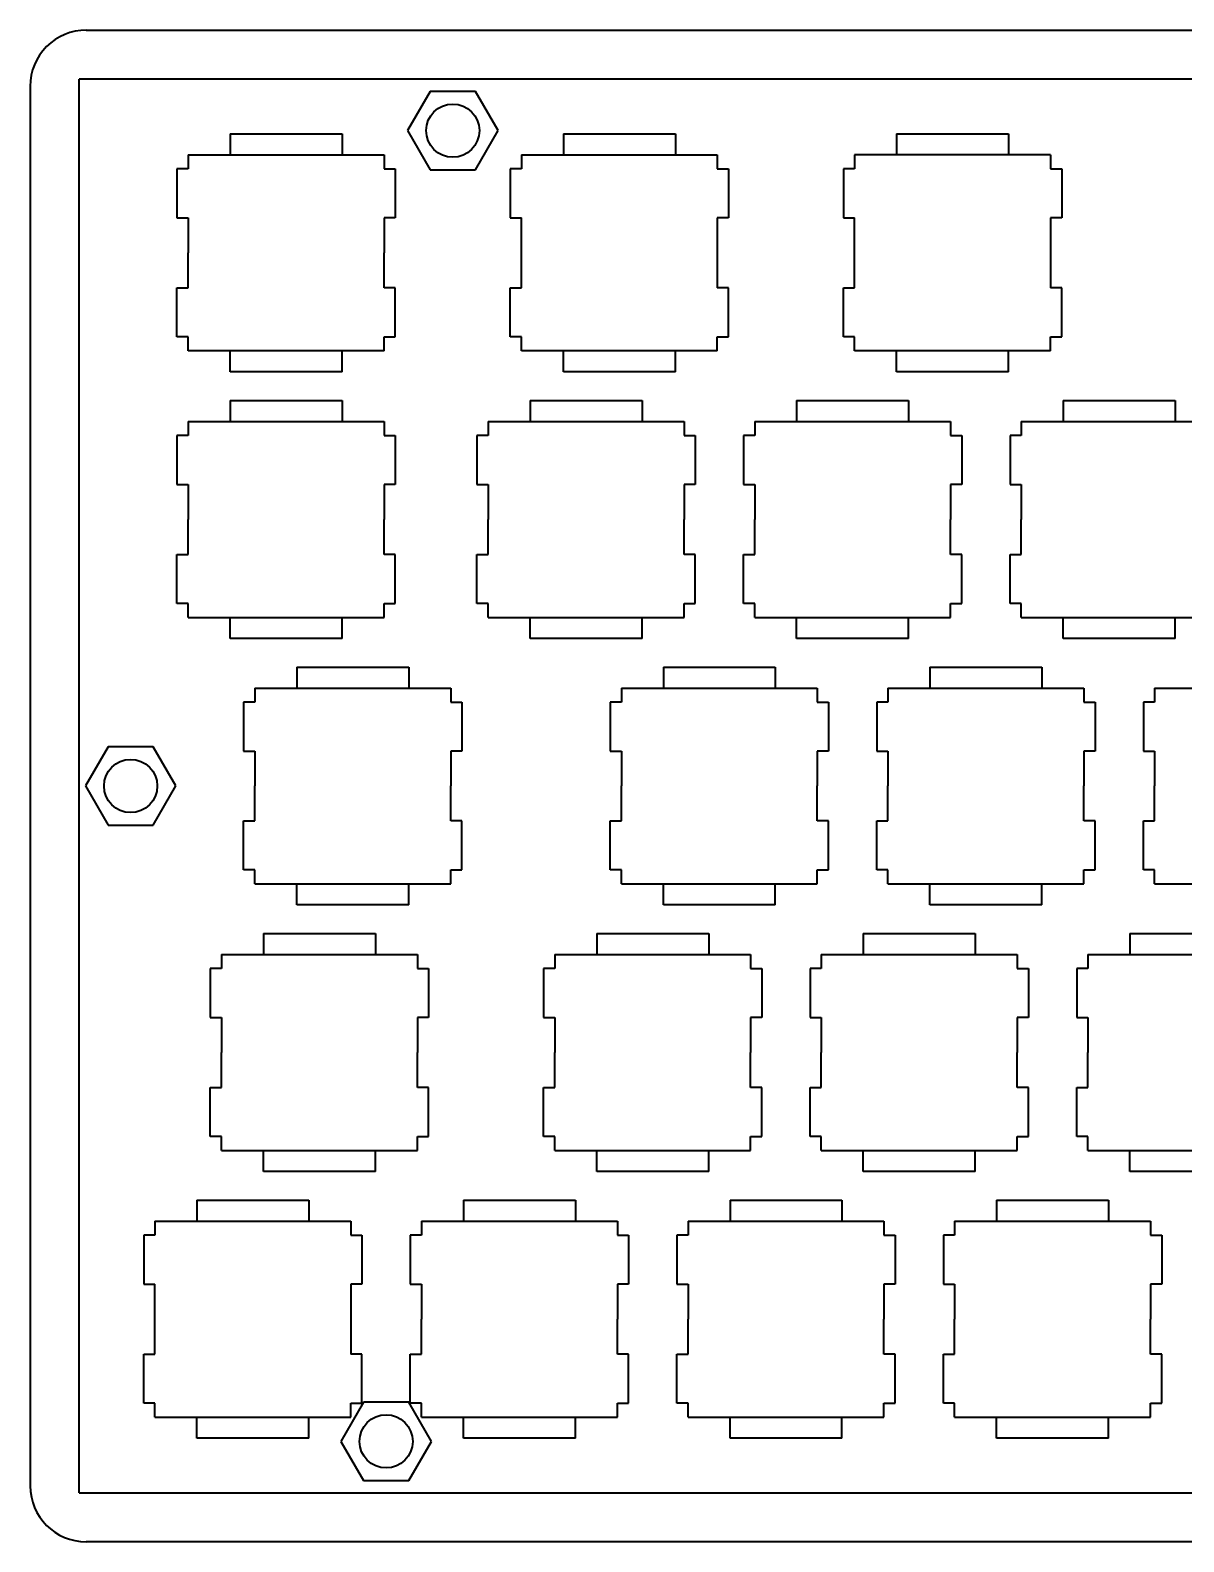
# Model space of a CAD drawing. Extents: x 27 to 393, y 94 to 203.
# Drawn here: x 27.4 to 109.8, y 94.5 to 202.5 of the extents above; entities that cross this region are included whole.
import ezdxf

# ---------------------------------------------------------------- set-up
doc = ezdxf.new("R2010")
doc.units = 0

msp = doc.modelspace()

# ---------------------------------------------------------------- linework, layer by layer
at = {"color": 7, "lineweight": 35}
for p, q in [((31.406002, 202.5065), (388.593994, 202.5065)), ((389.093994, 199.0065), (30.906002, 199.0065)), ((30.906002, 97.9935), (30.906002, 199.0065)), ((27.406002, 198.5065), (27.406002, 98.4935)), ((30.906002, 97.9935), (389.093994, 97.9935)), ((197.317001, 94.4935), (31.406002, 94.4935))]:
    msp.add_line(p, q, dxfattribs=at)
at = {"color": 7, "lineweight": 35, "ltscale": 0.080829}
for p, q in [((55.983421, 198.1315), (54.36684, 195.331497)), ((59.216583, 198.1315), (55.983421, 198.1315)), ((60.83316, 195.331497), (59.216583, 198.1315)), ((54.36684, 195.331497), (55.983421, 192.531494)), ((59.216583, 192.531494), (60.83316, 195.331497)), ((55.983421, 192.531494), (59.216583, 192.531494)), ((32.96442, 151.300507), (31.347839, 148.500504)), ((36.197582, 151.300507), (32.96442, 151.300507)), ((37.814163, 148.500504), (36.197582, 151.300507)), ((31.347839, 148.500504), (32.96442, 145.7005)), ((36.197582, 145.7005), (37.814163, 148.500504)), ((32.96442, 145.7005), (36.197582, 145.7005)), ((51.220421, 104.468498), (49.60384, 101.668503)), ((54.453583, 104.468498), (51.220421, 104.468498)), ((56.070164, 101.668503), (54.453583, 104.468498)), ((49.60384, 101.668503), (51.220421, 98.8685)), ((54.453583, 98.8685), (56.070164, 101.668503)), ((51.220421, 98.8685), (54.453583, 98.8685))]:
    msp.add_line(p, q, dxfattribs=at)
at = {"color": 7, "lineweight": 35, "ltscale": 0.2}
for p, q in [((41.693001, 195.100494), (49.693001, 195.100494)), ((65.505005, 195.100494), (73.505005, 195.100494)), ((89.317001, 195.100494), (97.317001, 195.100494)), ((49.693001, 178.100494), (41.693001, 178.100494)), ((73.505005, 178.100494), (65.505005, 178.100494)), ((97.317001, 178.100494), (89.317001, 178.100494)), ((41.693001, 176.050507), (49.693001, 176.050507)), ((63.124001, 176.050507), (71.124001, 176.050507)), ((82.174004, 176.050507), (90.174004, 176.050507)), ((101.223999, 176.050507), (109.223999, 176.050507)), ((41.693001, 174.550507), (49.693001, 174.550507)), ((63.124001, 174.550507), (71.124001, 174.550507)), ((82.174004, 174.550507), (90.174004, 174.550507)), ((101.223999, 174.550507), (109.223999, 174.550507)), ((41.693001, 160.550507), (49.693001, 160.550507)), ((63.124001, 160.550507), (71.124001, 160.550507)), ((82.174004, 160.550507), (90.174004, 160.550507)), ((101.223999, 160.550507), (109.223999, 160.550507)), ((49.693001, 159.050507), (41.693001, 159.050507)), ((71.124001, 159.050507), (63.124001, 159.050507)), ((90.174004, 159.050507), (82.174004, 159.050507)), ((109.223999, 159.050507), (101.223999, 159.050507)), ((46.456001, 157.000504), (54.456001, 157.000504)), ((72.650002, 157.000504), (80.650002, 157.000504)), ((91.699997, 157.000504), (99.699997, 157.000504)), ((46.456001, 155.500504), (54.456001, 155.500504)), ((72.650002, 155.500504), (80.650002, 155.500504)), ((91.699997, 155.500504), (99.699997, 155.500504)), ((46.456001, 141.500504), (54.456001, 141.500504)), ((72.650002, 141.500504), (80.650002, 141.500504)), ((91.699997, 141.500504), (99.699997, 141.500504)), ((54.456001, 140.000504), (46.456001, 140.000504)), ((80.650002, 140.000504), (72.650002, 140.000504)), ((99.699997, 140.000504), (91.699997, 140.000504)), ((44.075001, 137.9505), (52.075005, 137.9505)), ((67.887001, 137.9505), (75.887001, 137.9505)), ((86.936996, 137.9505), (94.936996, 137.9505)), ((105.987, 137.9505), (113.987, 137.9505)), ((44.075001, 136.4505), (52.075005, 136.4505)), ((67.887001, 136.4505), (75.887001, 136.4505)), ((86.936996, 136.4505), (94.936996, 136.4505)), ((105.987, 136.4505), (113.987, 136.4505)), ((44.075001, 122.4505), (52.075005, 122.4505)), ((67.887001, 122.4505), (75.887001, 122.4505)), ((86.936996, 122.4505), (94.936996, 122.4505)), ((105.987, 122.4505), (113.987, 122.4505)), ((52.075005, 120.9505), (44.075001, 120.9505)), ((75.887001, 120.9505), (67.887001, 120.9505)), ((94.936996, 120.9505), (86.936996, 120.9505)), ((113.987, 120.9505), (105.987, 120.9505)), ((39.312, 118.900497), (47.312004, 118.900497)), ((58.362, 118.900497), (66.362, 118.900497)), ((77.412003, 118.900497), (85.412003, 118.900497)), ((96.462006, 118.900497), (104.462006, 118.900497)), ((39.312, 117.400497), (47.312004, 117.400497)), ((58.362, 117.400497), (66.362, 117.400497)), ((77.412003, 117.400497), (85.412003, 117.400497)), ((96.462006, 117.400497), (104.462006, 117.400497)), ((39.312, 103.400497), (47.312004, 103.400497)), ((58.362, 103.400497), (66.362, 103.400497)), ((77.412003, 103.400497), (85.412003, 103.400497)), ((96.462006, 103.400497), (104.462006, 103.400497)), ((47.312004, 101.900497), (39.312, 101.900497)), ((66.362, 101.900497), (58.362, 101.900497)), ((85.412003, 101.900497), (77.412003, 101.900497)), ((104.462006, 101.900497), (96.462006, 101.900497))]:
    msp.add_line(p, q, dxfattribs=at)
at = {"color": 7, "lineweight": 35, "ltscale": 0.0375}
for p, q in [((41.693001, 195.100494), (41.693001, 193.600494)), ((49.693001, 195.100494), (49.693001, 193.600494)), ((65.505005, 195.100494), (65.505005, 193.600494)), ((73.505005, 195.100494), (73.505005, 193.600494)), ((89.317001, 195.100494), (89.317001, 193.600494)), ((97.317001, 195.100494), (97.317001, 193.600494)), ((41.693001, 178.100494), (41.693001, 179.600494)), ((49.693001, 178.100494), (49.693001, 179.600494)), ((65.505005, 178.100494), (65.505005, 179.600494)), ((73.505005, 178.100494), (73.505005, 179.600494)), ((89.317001, 178.100494), (89.317001, 179.600494)), ((97.317001, 178.100494), (97.317001, 179.600494)), ((41.693001, 176.050507), (41.693001, 174.550507)), ((49.693001, 176.050507), (49.693001, 174.550507)), ((63.124001, 176.050507), (63.124001, 174.550507)), ((71.124001, 176.050507), (71.124001, 174.550507)), ((82.174004, 176.050507), (82.174004, 174.550507)), ((90.174004, 176.050507), (90.174004, 174.550507)), ((101.223999, 176.050507), (101.223999, 174.550507)), ((109.223999, 176.050507), (109.223999, 174.550507)), ((41.693001, 159.050507), (41.693001, 160.550507)), ((49.693001, 159.050507), (49.693001, 160.550507)), ((63.124001, 159.050507), (63.124001, 160.550507)), ((71.124001, 159.050507), (71.124001, 160.550507)), ((82.174004, 159.050507), (82.174004, 160.550507)), ((90.174004, 159.050507), (90.174004, 160.550507)), ((101.223999, 159.050507), (101.223999, 160.550507)), ((109.223999, 159.050507), (109.223999, 160.550507)), ((46.456001, 157.000504), (46.456001, 155.500504)), ((54.456001, 157.000504), (54.456001, 155.500504)), ((72.650002, 157.000504), (72.650002, 155.500504)), ((80.650002, 157.000504), (80.650002, 155.500504)), ((91.699997, 157.000504), (91.699997, 155.500504)), ((99.699997, 157.000504), (99.699997, 155.500504)), ((46.456001, 140.000504), (46.456001, 141.500504)), ((54.456001, 140.000504), (54.456001, 141.500504)), ((72.650002, 140.000504), (72.650002, 141.500504)), ((80.650002, 140.000504), (80.650002, 141.500504)), ((91.699997, 140.000504), (91.699997, 141.500504)), ((99.699997, 140.000504), (99.699997, 141.500504)), ((44.075001, 137.9505), (44.075001, 136.4505)), ((52.075005, 137.9505), (52.075005, 136.4505)), ((67.887001, 137.9505), (67.887001, 136.4505)), ((75.887001, 137.9505), (75.887001, 136.4505)), ((86.936996, 137.9505), (86.936996, 136.4505)), ((94.936996, 137.9505), (94.936996, 136.4505)), ((105.987, 137.9505), (105.987, 136.4505)), ((44.075001, 120.9505), (44.075001, 122.4505)), ((52.075005, 120.9505), (52.075005, 122.4505)), ((67.887001, 120.9505), (67.887001, 122.4505)), ((75.887001, 120.9505), (75.887001, 122.4505)), ((86.936996, 120.9505), (86.936996, 122.4505)), ((94.936996, 120.9505), (94.936996, 122.4505)), ((105.987, 120.9505), (105.987, 122.4505)), ((39.312, 118.900497), (39.312, 117.400497)), ((47.312004, 118.900497), (47.312004, 117.400497)), ((58.362, 118.900497), (58.362, 117.400497)), ((66.362, 118.900497), (66.362, 117.400497)), ((77.412003, 118.900497), (77.412003, 117.400497)), ((85.412003, 118.900497), (85.412003, 117.400497)), ((96.462006, 118.900497), (96.462006, 117.400497)), ((104.462006, 118.900497), (104.462006, 117.400497)), ((39.312, 101.900497), (39.312, 103.400497)), ((47.312004, 101.900497), (47.312004, 103.400497)), ((58.362, 101.900497), (58.362, 103.400497)), ((66.362, 101.900497), (66.362, 103.400497)), ((77.412003, 101.900497), (77.412003, 103.400497)), ((85.412003, 101.900497), (85.412003, 103.400497)), ((96.462006, 101.900497), (96.462006, 103.400497)), ((104.462006, 101.900497), (104.462006, 103.400497))]:
    msp.add_line(p, q, dxfattribs=at)
at = {"color": 7, "lineweight": 35, "ltscale": 0.35}
for p, q in [((38.693001, 193.600494), (52.693001, 193.600494)), ((62.505005, 193.600494), (76.505005, 193.600494)), ((100.317001, 193.600494), (86.317001, 193.600494)), ((52.693001, 179.600494), (38.693001, 179.600494)), ((76.505005, 179.600494), (62.505005, 179.600494)), ((100.317001, 179.600494), (86.317001, 179.600494))]:
    msp.add_line(p, q, dxfattribs=at)
at = {"color": 7, "lineweight": 35, "ltscale": 0.025}
for p, q in [((38.693001, 193.600494), (38.693001, 192.600494)), ((52.693001, 193.600494), (52.693001, 192.600494)), ((62.505005, 193.600494), (62.505005, 192.600494)), ((76.505005, 193.600494), (76.505005, 192.600494)), ((86.317001, 193.600494), (86.317001, 192.600494)), ((100.317001, 193.600494), (100.317001, 192.600494)), ((38.693001, 179.600494), (38.693001, 180.600494)), ((52.693001, 179.600494), (52.693001, 180.600494)), ((62.505005, 179.600494), (62.505005, 180.600494)), ((76.505005, 179.600494), (76.505005, 180.600494)), ((86.317001, 179.600494), (86.317001, 180.600494)), ((100.317001, 179.600494), (100.317001, 180.600494)), ((38.693001, 174.550507), (38.693001, 173.550507)), ((52.693001, 174.550507), (52.693001, 173.550507)), ((60.124001, 174.550507), (60.124001, 173.550507)), ((74.124001, 174.550507), (74.124001, 173.550507)), ((79.174004, 174.550507), (79.174004, 173.550507)), ((93.174004, 174.550507), (93.174004, 173.550507)), ((98.223999, 174.550507), (98.223999, 173.550507)), ((38.693001, 160.550507), (38.693001, 161.550507)), ((52.693001, 160.550507), (52.693001, 161.550507)), ((60.124001, 160.550507), (60.124001, 161.550507)), ((74.124001, 160.550507), (74.124001, 161.550507)), ((79.174004, 160.550507), (79.174004, 161.550507)), ((93.174004, 160.550507), (93.174004, 161.550507)), ((98.223999, 160.550507), (98.223999, 161.550507)), ((43.456001, 155.500504), (43.456001, 154.500504)), ((57.456001, 155.500504), (57.456001, 154.500504)), ((69.650002, 155.500504), (69.650002, 154.500504)), ((83.650002, 155.500504), (83.650002, 154.500504)), ((88.699997, 155.500504), (88.699997, 154.500504)), ((102.699997, 155.500504), (102.699997, 154.500504)), ((107.75, 155.500504), (107.75, 154.500504)), ((43.456001, 141.500504), (43.456001, 142.500504)), ((57.456001, 141.500504), (57.456001, 142.500504)), ((69.650002, 141.500504), (69.650002, 142.500504)), ((83.650002, 141.500504), (83.650002, 142.500504)), ((88.699997, 141.500504), (88.699997, 142.500504)), ((102.699997, 141.500504), (102.699997, 142.500504)), ((107.75, 141.500504), (107.75, 142.500504)), ((41.075005, 136.4505), (41.075005, 135.4505)), ((55.075005, 136.4505), (55.075005, 135.4505)), ((64.887001, 136.4505), (64.887001, 135.4505)), ((78.887001, 136.4505), (78.887001, 135.4505)), ((83.937004, 136.4505), (83.937004, 135.4505)), ((97.936996, 136.4505), (97.936996, 135.4505)), ((102.987, 136.4505), (102.987, 135.4505)), ((41.075005, 122.4505), (41.075005, 123.4505)), ((55.075005, 122.4505), (55.075005, 123.4505)), ((64.887001, 122.4505), (64.887001, 123.4505)), ((78.887001, 122.4505), (78.887001, 123.4505)), ((83.937004, 122.4505), (83.937004, 123.4505)), ((97.936996, 122.4505), (97.936996, 123.4505)), ((102.987, 122.4505), (102.987, 123.4505)), ((36.312004, 117.400497), (36.312004, 116.400497)), ((50.312004, 117.400497), (50.312004, 116.400497)), ((55.362, 117.400497), (55.362, 116.400497)), ((69.362, 117.400497), (69.362, 116.400497)), ((74.412003, 117.400497), (74.412003, 116.400497)), ((88.412003, 117.400497), (88.412003, 116.400497)), ((93.462006, 117.400497), (93.462006, 116.400497)), ((107.462006, 117.400497), (107.462006, 116.400497)), ((36.312004, 103.400497), (36.312004, 104.400497)), ((50.312004, 103.400497), (50.312004, 104.400497)), ((55.362, 103.400497), (55.362, 104.400497)), ((69.362, 103.400497), (69.362, 104.400497)), ((74.412003, 103.400497), (74.412003, 104.400497)), ((88.412003, 103.400497), (88.412003, 104.400497)), ((93.462006, 103.400497), (93.462006, 104.400497)), ((107.462006, 103.400497), (107.462006, 104.400497))]:
    msp.add_line(p, q, dxfattribs=at)
at = {"color": 7, "lineweight": 35, "ltscale": 0.02}
for p, q in [((38.693001, 192.600494), (37.893002, 192.600494)), ((52.693001, 192.600494), (53.493004, 192.600494)), ((62.505005, 192.600494), (61.705002, 192.600494)), ((76.505005, 192.600494), (77.305008, 192.600494)), ((86.317001, 192.600494), (85.516998, 192.600494)), ((100.317001, 192.600494), (101.117004, 192.600494)), ((37.893002, 189.100494), (38.693001, 189.100494)), ((53.493004, 189.100494), (52.693001, 189.100494)), ((61.705002, 189.100494), (62.505005, 189.100494)), ((77.305008, 189.100494), (76.505005, 189.100494)), ((85.516998, 189.100494), (86.317001, 189.100494)), ((101.117004, 189.100494), (100.317001, 189.100494)), ((37.893002, 184.100494), (38.693001, 184.100494)), ((53.493004, 184.100494), (52.693001, 184.100494)), ((61.705002, 184.100494), (62.505005, 184.100494)), ((77.305008, 184.100494), (76.505005, 184.100494)), ((85.516998, 184.100494), (86.317001, 184.100494)), ((101.117004, 184.100494), (100.317001, 184.100494)), ((38.693001, 180.600494), (37.893002, 180.600494)), ((52.693001, 180.600494), (53.493004, 180.600494)), ((62.505005, 180.600494), (61.705002, 180.600494)), ((76.505005, 180.600494), (77.305008, 180.600494)), ((86.317001, 180.600494), (85.516998, 180.600494)), ((100.317001, 180.600494), (101.117004, 180.600494)), ((38.693001, 173.550507), (37.893002, 173.550507)), ((52.693001, 173.550507), (53.493004, 173.550507)), ((60.124001, 173.550507), (59.324005, 173.550507)), ((74.124001, 173.550507), (74.924004, 173.550507)), ((79.174004, 173.550507), (78.374001, 173.550507)), ((93.174004, 173.550507), (93.973999, 173.550507)), ((98.223999, 173.550507), (97.423996, 173.550507)), ((37.893002, 170.050507), (38.693001, 170.050507)), ((53.493004, 170.050507), (52.693001, 170.050507)), ((59.324005, 170.050507), (60.124001, 170.050507)), ((74.924004, 170.050507), (74.124001, 170.050507)), ((78.374001, 170.050507), (79.174004, 170.050507)), ((93.973999, 170.050507), (93.174004, 170.050507)), ((97.423996, 170.050507), (98.223999, 170.050507)), ((37.893002, 165.050507), (38.693001, 165.050507)), ((53.493004, 165.050507), (52.693001, 165.050507)), ((59.324005, 165.050507), (60.124001, 165.050507)), ((74.924004, 165.050507), (74.124001, 165.050507)), ((78.374001, 165.050507), (79.174004, 165.050507)), ((93.973999, 165.050507), (93.174004, 165.050507)), ((97.423996, 165.050507), (98.223999, 165.050507)), ((38.693001, 161.550507), (37.893002, 161.550507)), ((52.693001, 161.550507), (53.493004, 161.550507)), ((60.124001, 161.550507), (59.324005, 161.550507)), ((74.124001, 161.550507), (74.924004, 161.550507)), ((79.174004, 161.550507), (78.374001, 161.550507)), ((93.174004, 161.550507), (93.973999, 161.550507)), ((98.223999, 161.550507), (97.423996, 161.550507)), ((43.456001, 154.500504), (42.656002, 154.500504)), ((57.456001, 154.500504), (58.256004, 154.500504)), ((69.650002, 154.500504), (68.850006, 154.500504)), ((83.650002, 154.500504), (84.449997, 154.500504)), ((88.699997, 154.500504), (87.900002, 154.500504)), ((102.699997, 154.500504), (103.5, 154.500504)), ((107.75, 154.500504), (106.949997, 154.500504)), ((42.656002, 151.000504), (43.456001, 151.000504)), ((58.256004, 151.000504), (57.456001, 151.000504)), ((68.850006, 151.000504), (69.650002, 151.000504)), ((84.449997, 151.000504), (83.650002, 151.000504)), ((87.900002, 151.000504), (88.699997, 151.000504)), ((103.5, 151.000504), (102.699997, 151.000504)), ((106.949997, 151.000504), (107.75, 151.000504)), ((42.656002, 146.000504), (43.456001, 146.000504)), ((58.256004, 146.000504), (57.456001, 146.000504)), ((68.850006, 146.000504), (69.650002, 146.000504)), ((84.449997, 146.000504), (83.650002, 146.000504)), ((87.900002, 146.000504), (88.699997, 146.000504)), ((103.5, 146.000504), (102.699997, 146.000504)), ((106.949997, 146.000504), (107.75, 146.000504)), ((43.456001, 142.500504), (42.656002, 142.500504)), ((57.456001, 142.500504), (58.256004, 142.500504)), ((69.650002, 142.500504), (68.850006, 142.500504)), ((83.650002, 142.500504), (84.449997, 142.500504)), ((88.699997, 142.500504), (87.900002, 142.500504)), ((102.699997, 142.500504), (103.5, 142.500504)), ((107.75, 142.500504), (106.949997, 142.500504)), ((41.075005, 135.4505), (40.275002, 135.4505)), ((55.075005, 135.4505), (55.875, 135.4505)), ((64.887001, 135.4505), (64.087006, 135.4505)), ((78.887001, 135.4505), (79.687004, 135.4505)), ((83.937004, 135.4505), (83.137001, 135.4505)), ((97.936996, 135.4505), (98.737, 135.4505)), ((102.987, 135.4505), (102.186996, 135.4505)), ((40.275002, 131.9505), (41.075005, 131.9505)), ((55.875, 131.9505), (55.075005, 131.9505)), ((64.087006, 131.9505), (64.887001, 131.9505)), ((79.687004, 131.9505), (78.887001, 131.9505)), ((83.137001, 131.9505), (83.937004, 131.9505)), ((98.737, 131.9505), (97.936996, 131.9505)), ((102.186996, 131.9505), (102.987, 131.9505)), ((40.275002, 126.9505), (41.075005, 126.9505)), ((55.875, 126.9505), (55.075005, 126.9505)), ((64.087006, 126.9505), (64.887001, 126.9505)), ((79.687004, 126.9505), (78.887001, 126.9505)), ((83.137001, 126.9505), (83.937004, 126.9505)), ((98.737, 126.9505), (97.936996, 126.9505)), ((102.186996, 126.9505), (102.987, 126.9505)), ((41.075005, 123.4505), (40.275002, 123.4505)), ((55.075005, 123.4505), (55.875, 123.4505)), ((64.887001, 123.4505), (64.087006, 123.4505)), ((78.887001, 123.4505), (79.687004, 123.4505)), ((83.937004, 123.4505), (83.137001, 123.4505)), ((97.936996, 123.4505), (98.737, 123.4505)), ((102.987, 123.4505), (102.186996, 123.4505)), ((36.312004, 116.400497), (35.512001, 116.400497)), ((50.312004, 116.400497), (51.112, 116.400497)), ((55.362, 116.400497), (54.562004, 116.400497)), ((69.362, 116.400497), (70.162003, 116.400497)), ((74.412003, 116.400497), (73.612, 116.400497)), ((88.412003, 116.400497), (89.212006, 116.400497)), ((93.462006, 116.400497), (92.662003, 116.400497)), ((107.462006, 116.400497), (108.262009, 116.400497)), ((35.512001, 112.900497), (36.312004, 112.900497)), ((51.112, 112.900497), (50.312004, 112.900497)), ((54.562004, 112.900497), (55.362, 112.900497)), ((70.162003, 112.900497), (69.362, 112.900497)), ((73.612, 112.900497), (74.412003, 112.900497)), ((89.212006, 112.900497), (88.412003, 112.900497)), ((92.662003, 112.900497), (93.462006, 112.900497)), ((108.262009, 112.900497), (107.462006, 112.900497)), ((35.512001, 107.900497), (36.312004, 107.900497)), ((51.112, 107.900497), (50.312004, 107.900497)), ((54.562004, 107.900497), (55.362, 107.900497)), ((70.162003, 107.900497), (69.362, 107.900497)), ((73.612, 107.900497), (74.412003, 107.900497)), ((89.212006, 107.900497), (88.412003, 107.900497)), ((92.662003, 107.900497), (93.462006, 107.900497)), ((108.262009, 107.900497), (107.462006, 107.900497)), ((36.312004, 104.400497), (35.512001, 104.400497)), ((50.312004, 104.400497), (51.112, 104.400497)), ((55.362, 104.400497), (54.562004, 104.400497)), ((69.362, 104.400497), (70.162003, 104.400497)), ((74.412003, 104.400497), (73.612, 104.400497)), ((88.412003, 104.400497), (89.212006, 104.400497)), ((93.462006, 104.400497), (92.662003, 104.400497)), ((107.462006, 104.400497), (108.262009, 104.400497))]:
    msp.add_line(p, q, dxfattribs=at)
at = {"color": 7, "lineweight": 35, "ltscale": 0.0875}
for p, q in [((37.893002, 192.600494), (37.893002, 189.100494)), ((53.493004, 192.600494), (53.493004, 189.100494)), ((61.705002, 192.600494), (61.705002, 189.100494)), ((77.305008, 192.600494), (77.305008, 189.100494)), ((85.516998, 192.600494), (85.516998, 189.100494)), ((101.117004, 192.600494), (101.117004, 189.100494)), ((37.893002, 180.600494), (37.893002, 184.100494)), ((53.493004, 180.600494), (53.493004, 184.100494)), ((61.705002, 180.600494), (61.705002, 184.100494)), ((77.305008, 180.600494), (77.305008, 184.100494)), ((85.516998, 180.600494), (85.516998, 184.100494)), ((101.117004, 180.600494), (101.117004, 184.100494)), ((37.893002, 173.550507), (37.893002, 170.050507)), ((53.493004, 173.550507), (53.493004, 170.050507)), ((59.324005, 173.550507), (59.324005, 170.050507)), ((74.924004, 173.550507), (74.924004, 170.050507)), ((78.374001, 173.550507), (78.374001, 170.050507)), ((93.973999, 173.550507), (93.973999, 170.050507)), ((97.423996, 173.550507), (97.423996, 170.050507)), ((37.893002, 161.550507), (37.893002, 165.050507)), ((53.493004, 161.550507), (53.493004, 165.050507)), ((59.324005, 161.550507), (59.324005, 165.050507)), ((74.924004, 161.550507), (74.924004, 165.050507)), ((78.374001, 161.550507), (78.374001, 165.050507)), ((93.973999, 161.550507), (93.973999, 165.050507)), ((97.423996, 161.550507), (97.423996, 165.050507)), ((42.656002, 154.500504), (42.656002, 151.000504)), ((58.256004, 154.500504), (58.256004, 151.000504)), ((68.850006, 154.500504), (68.850006, 151.000504)), ((84.449997, 154.500504), (84.449997, 151.000504)), ((87.900002, 154.500504), (87.900002, 151.000504)), ((103.5, 154.500504), (103.5, 151.000504)), ((106.949997, 154.500504), (106.949997, 151.000504)), ((42.656002, 142.500504), (42.656002, 146.000504)), ((58.256004, 142.500504), (58.256004, 146.000504)), ((68.850006, 142.500504), (68.850006, 146.000504)), ((84.449997, 142.500504), (84.449997, 146.000504)), ((87.900002, 142.500504), (87.900002, 146.000504)), ((103.5, 142.500504), (103.5, 146.000504)), ((106.949997, 142.500504), (106.949997, 146.000504)), ((40.275002, 135.4505), (40.275002, 131.9505)), ((55.875, 135.4505), (55.875, 131.9505)), ((64.087006, 135.4505), (64.087006, 131.9505)), ((79.687004, 135.4505), (79.687004, 131.9505)), ((83.137001, 135.4505), (83.137001, 131.9505)), ((98.737, 135.4505), (98.737, 131.9505)), ((102.186996, 135.4505), (102.186996, 131.9505)), ((40.275002, 123.4505), (40.275002, 126.9505)), ((55.875, 123.4505), (55.875, 126.9505)), ((64.087006, 123.4505), (64.087006, 126.9505)), ((79.687004, 123.4505), (79.687004, 126.9505)), ((83.137001, 123.4505), (83.137001, 126.9505)), ((98.737, 123.4505), (98.737, 126.9505)), ((102.186996, 123.4505), (102.186996, 126.9505)), ((35.512001, 116.400497), (35.512001, 112.900497)), ((51.112, 116.400497), (51.112, 112.900497)), ((54.562004, 116.400497), (54.562004, 112.900497)), ((70.162003, 116.400497), (70.162003, 112.900497)), ((73.612, 116.400497), (73.612, 112.900497)), ((89.212006, 116.400497), (89.212006, 112.900497)), ((92.662003, 116.400497), (92.662003, 112.900497)), ((108.262009, 116.400497), (108.262009, 112.900497)), ((35.512001, 104.400497), (35.512001, 107.900497)), ((51.112, 104.400497), (51.112, 107.900497)), ((54.562004, 104.400497), (54.562004, 107.900497)), ((70.162003, 104.400497), (70.162003, 107.900497)), ((73.612, 104.400497), (73.612, 107.900497)), ((89.212006, 104.400497), (89.212006, 107.900497)), ((92.662003, 104.400497), (92.662003, 107.900497)), ((108.262009, 104.400497), (108.262009, 107.900497))]:
    msp.add_line(p, q, dxfattribs=at)
at = {"color": 7, "lineweight": 35, "ltscale": 0.0625}
for p, q in [((38.693001, 189.100494), (38.693001, 186.600494)), ((52.693001, 189.100494), (52.693001, 186.600494)), ((38.693001, 184.100494), (38.693001, 186.600494)), ((52.693001, 184.100494), (52.693001, 186.600494)), ((38.693001, 170.050507), (38.693001, 167.550507)), ((52.693001, 170.050507), (52.693001, 167.550507)), ((60.124001, 170.050507), (60.124001, 167.550507)), ((74.124001, 170.050507), (74.124001, 167.550507)), ((79.174004, 170.050507), (79.174004, 167.550507)), ((93.174004, 170.050507), (93.174004, 167.550507)), ((98.223999, 170.050507), (98.223999, 167.550507)), ((38.693001, 165.050507), (38.693001, 167.550507)), ((52.693001, 165.050507), (52.693001, 167.550507)), ((60.124001, 165.050507), (60.124001, 167.550507)), ((74.124001, 165.050507), (74.124001, 167.550507)), ((79.174004, 165.050507), (79.174004, 167.550507)), ((93.174004, 165.050507), (93.174004, 167.550507)), ((98.223999, 165.050507), (98.223999, 167.550507)), ((43.456001, 151.000504), (43.456001, 148.500504)), ((57.456001, 151.000504), (57.456001, 148.500504)), ((69.650002, 151.000504), (69.650002, 148.500504)), ((83.650002, 151.000504), (83.650002, 148.500504)), ((88.699997, 151.000504), (88.699997, 148.500504)), ((102.699997, 151.000504), (102.699997, 148.500504)), ((107.75, 151.000504), (107.75, 148.500504)), ((43.456001, 146.000504), (43.456001, 148.500504)), ((57.456001, 146.000504), (57.456001, 148.500504)), ((69.650002, 146.000504), (69.650002, 148.500504)), ((83.650002, 146.000504), (83.650002, 148.500504)), ((88.699997, 146.000504), (88.699997, 148.500504)), ((102.699997, 146.000504), (102.699997, 148.500504)), ((107.75, 146.000504), (107.75, 148.500504)), ((41.075005, 131.9505), (41.075005, 129.4505)), ((55.075005, 131.9505), (55.075005, 129.4505)), ((64.887001, 131.9505), (64.887001, 129.4505)), ((78.887001, 131.9505), (78.887001, 129.4505)), ((83.937004, 131.9505), (83.937004, 129.4505)), ((97.936996, 131.9505), (97.936996, 129.4505)), ((102.987, 131.9505), (102.987, 129.4505)), ((41.075005, 126.9505), (41.075005, 129.4505)), ((55.075005, 126.9505), (55.075005, 129.4505)), ((64.887001, 126.9505), (64.887001, 129.4505)), ((78.887001, 126.9505), (78.887001, 129.4505)), ((83.937004, 126.9505), (83.937004, 129.4505)), ((97.936996, 126.9505), (97.936996, 129.4505)), ((102.987, 126.9505), (102.987, 129.4505)), ((55.362, 112.900497), (55.362, 110.400497)), ((69.362, 112.900497), (69.362, 110.400497)), ((74.412003, 112.900497), (74.412003, 110.400497)), ((88.412003, 112.900497), (88.412003, 110.400497)), ((93.462006, 112.900497), (93.462006, 110.400497)), ((107.462006, 112.900497), (107.462006, 110.400497)), ((55.362, 107.900497), (55.362, 110.400497)), ((69.362, 107.900497), (69.362, 110.400497)), ((74.412003, 107.900497), (74.412003, 110.400497)), ((88.412003, 107.900497), (88.412003, 110.400497)), ((93.462006, 107.900497), (93.462006, 110.400497)), ((107.462006, 107.900497), (107.462006, 110.400497))]:
    msp.add_line(p, q, dxfattribs=at)
at = {"color": 7, "lineweight": 35, "ltscale": 0.125}
for p, q in [((62.505005, 184.100494), (62.505005, 189.100494)), ((76.505005, 189.100494), (76.505005, 184.100494)), ((86.317001, 184.100494), (86.317001, 189.100494)), ((100.317001, 189.100494), (100.317001, 184.100494)), ((36.312004, 107.900497), (36.312004, 112.900497)), ((50.312004, 112.900497), (50.312004, 107.900497))]:
    msp.add_line(p, q, dxfattribs=at)
at = {"color": 7, "lineweight": 35, "ltscale": 0.075}
for p, q in [((38.693001, 174.550507), (41.693001, 174.550507)), ((49.693001, 174.550507), (52.693001, 174.550507)), ((60.124001, 174.550507), (63.124001, 174.550507)), ((71.124001, 174.550507), (74.124001, 174.550507)), ((79.174004, 174.550507), (82.174004, 174.550507)), ((90.174004, 174.550507), (93.174004, 174.550507)), ((98.223999, 174.550507), (101.223999, 174.550507)), ((109.223999, 174.550507), (112.223999, 174.550507)), ((38.693001, 160.550507), (41.693001, 160.550507)), ((49.693001, 160.550507), (52.693001, 160.550507)), ((60.124001, 160.550507), (63.124001, 160.550507)), ((71.124001, 160.550507), (74.124001, 160.550507)), ((79.174004, 160.550507), (82.174004, 160.550507)), ((90.174004, 160.550507), (93.174004, 160.550507)), ((98.223999, 160.550507), (101.223999, 160.550507)), ((109.223999, 160.550507), (112.223999, 160.550507)), ((43.456001, 155.500504), (46.456001, 155.500504)), ((54.456001, 155.500504), (57.456001, 155.500504)), ((69.650002, 155.500504), (72.650002, 155.500504)), ((80.650002, 155.500504), (83.650002, 155.500504)), ((88.699997, 155.500504), (91.699997, 155.500504)), ((99.699997, 155.500504), (102.699997, 155.500504)), ((107.75, 155.500504), (110.75, 155.500504)), ((43.456001, 141.500504), (46.456001, 141.500504)), ((54.456001, 141.500504), (57.456001, 141.500504)), ((69.650002, 141.500504), (72.650002, 141.500504)), ((80.650002, 141.500504), (83.650002, 141.500504)), ((88.699997, 141.500504), (91.699997, 141.500504)), ((99.699997, 141.500504), (102.699997, 141.500504)), ((107.75, 141.500504), (110.75, 141.500504)), ((41.075005, 136.4505), (44.075001, 136.4505)), ((52.075005, 136.4505), (55.075005, 136.4505)), ((64.887001, 136.4505), (67.887001, 136.4505)), ((75.887001, 136.4505), (78.887001, 136.4505)), ((83.937004, 136.4505), (86.936996, 136.4505)), ((94.936996, 136.4505), (97.936996, 136.4505)), ((102.987, 136.4505), (105.987, 136.4505)), ((41.075005, 122.4505), (44.075001, 122.4505)), ((52.075005, 122.4505), (55.075005, 122.4505)), ((64.887001, 122.4505), (67.887001, 122.4505)), ((75.887001, 122.4505), (78.887001, 122.4505)), ((83.937004, 122.4505), (86.936996, 122.4505)), ((94.936996, 122.4505), (97.936996, 122.4505)), ((102.987, 122.4505), (105.987, 122.4505)), ((36.312004, 117.400497), (39.312, 117.400497)), ((47.312004, 117.400497), (50.312004, 117.400497)), ((55.362, 117.400497), (58.362, 117.400497)), ((66.362, 117.400497), (69.362, 117.400497)), ((74.412003, 117.400497), (77.412003, 117.400497)), ((85.412003, 117.400497), (88.412003, 117.400497)), ((93.462006, 117.400497), (96.462006, 117.400497)), ((104.462006, 117.400497), (107.462006, 117.400497)), ((36.312004, 103.400497), (39.312, 103.400497)), ((47.312004, 103.400497), (50.312004, 103.400497)), ((55.362, 103.400497), (58.362, 103.400497)), ((66.362, 103.400497), (69.362, 103.400497)), ((74.412003, 103.400497), (77.412003, 103.400497)), ((85.412003, 103.400497), (88.412003, 103.400497)), ((93.462006, 103.400497), (96.462006, 103.400497)), ((104.462006, 103.400497), (107.462006, 103.400497))]:
    msp.add_line(p, q, dxfattribs=at)
at = {"color": 7, "lineweight": 35}
for centre in [(57.600002, 195.331497), (34.581001, 148.500504), (52.837002, 101.668503)]:
    msp.add_circle(centre, 1.9, dxfattribs=at)
for centre, start, end in [((31.406002, 198.5065), 90.000003, 180.000005), ((31.406002, 98.4935), 180.000005, 269.999997)]:
    msp.add_arc(centre, 4, start, end, dxfattribs=at)

doc.saveas('drawing.dxf')
